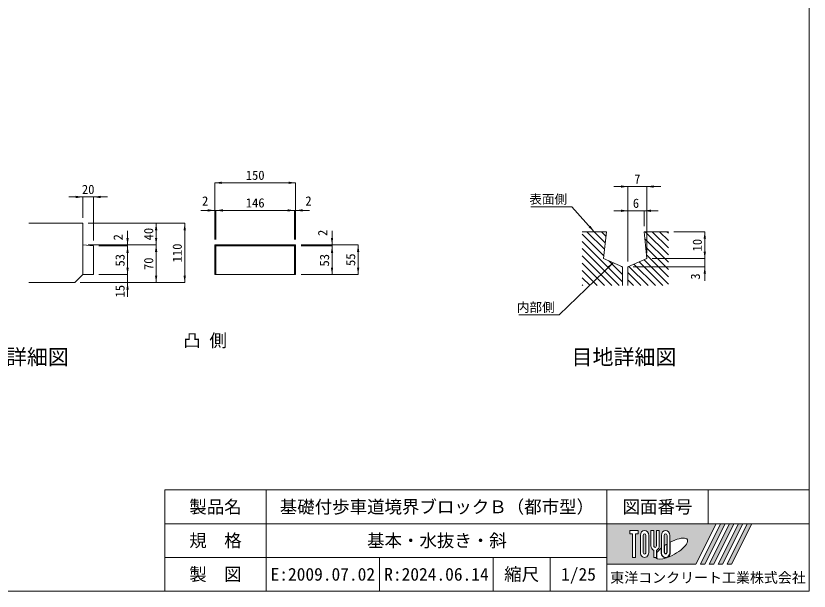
# Model space of a CAD drawing. Units: millimetres at full size, with parts at other scales. Extents: x 3564 to 8389, y -10806 to -2651.
# Drawn here: x 5447 to 8389, y -10806 to -8673 of the extents above; entities that cross this region are included whole.
import ezdxf
from ezdxf.enums import TextEntityAlignment as Align

# ---------------------------------------------------------------- set-up
doc = ezdxf.new("R2010")
doc.units = ezdxf.units.MM
doc.header["$LTSCALE"] = 30
for name, color, linetype, lineweight in [('0_2', 7, 'Continuous', 9), ('寸法線', 7, 'Continuous', 9), ('本体', 2, 'Continuous', 20), ('枠', 5, 'Continuous', 5), ('ﾊｯﾁﾝｸﾞ', 7, 'Continuous', 5)]:
    doc.layers.add(name, color=color, linetype=linetype, lineweight=lineweight)
doc.styles.add('ＭＳ ゴシック', font='')
doc.styles.get('ＭＳ ゴシック').set_extended_font_data('MS Gothic')
pattern_1 = [(135, (-15048.81, -10782.68), (-13.47038, -13.47038), [])]

# ---------------------------------------------------------------- blocks, each defined once
blk = doc.blocks.new('filled_arrow')
at = {"color": 0, "linetype": 'Continuous', "lineweight": -2}
blk.add_solid([(7.5, 1.25), (0, 0), (7.5, -1.25)], dxfattribs=at)

msp = doc.modelspace()

# ---------------------------------------------------------------- hatches: boundary and pattern name
at = {"layer": '枠'}
h = msp.add_hatch(color=7, dxfattribs=at)
h.paths.add_polyline_path([(7639.25, -10555.77), (7639.25, -10705.77), (7969.25, -10705.77), (8044.25, -10555.77)])
edge = h.paths.add_edge_path(flags=16)
edge.add_ellipse((7878.84, -10648.1), major_axis=(58.77, 32.9), ratio=0.3471473, start_angle=-144.31122, end_angle=72.1899, ccw=False)
edge.add_ellipse((7857.08, -10662.31), major_axis=(0, 20), ratio=0.8463542, start_angle=-160.70346, end_angle=-90)
edge.add_line((7874.01, -10662.31), (7874.01, -10624.18))
edge = h.paths.add_edge_path(flags=16)
edge.add_ellipse((7857.08, -10599.23), major_axis=(0, 18.46), ratio=0.8463541, start_angle=-90, end_angle=90, ccw=False)
edge.add_line((7872.71, -10599.23), (7872.71, -10662.31))
edge.add_ellipse((7857.08, -10662.31), major_axis=(0, 18.46), ratio=0.8463541, start_angle=90, end_angle=-90, ccw=False)
edge.add_line((7841.46, -10662.31), (7841.46, -10599.23))
edge = h.paths.add_edge_path(flags=16)
edge.add_line((7862.29, -10599.23), (7862.29, -10662.31))
edge.add_ellipse((7857.08, -10662.31), major_axis=(0, 6.15), ratio=0.8463541, start_angle=90, end_angle=-90, ccw=False)
edge.add_line((7851.87, -10662.31), (7851.87, -10599.23))
edge.add_ellipse((7857.08, -10599.23), major_axis=(0, 6.15), ratio=0.8463541, start_angle=-90, end_angle=90, ccw=False)
edge = h.paths.add_edge_path(flags=16)
edge.add_line((7860.99, -10631.47), (7860.99, -10662.31))
edge.add_ellipse((7857.08, -10662.31), major_axis=(0, 4.62), ratio=0.8463543, start_angle=90, end_angle=-90, ccw=False)
edge.add_line((7853.18, -10662.31), (7853.18, -10636.52))
edge.add_ellipse((7878.84, -10648.1), major_axis=(58.77, 32.9), ratio=0.3471473, start_angle=107.79174, end_angle=126.47132, ccw=False)
edge = h.paths.add_edge_path(flags=16)
edge.add_line((7833.64, -10580.77), (7833.64, -10637.31))
edge.add_ellipse((7818.02, -10637.31), major_axis=(0, 18.46), ratio=0.8463541, start_angle=-163.34117, end_angle=-90, ccw=False)
edge.add_line((7823.23, -10654.71), (7823.23, -10680.77))
edge.add_line((7823.23, -10680.77), (7812.81, -10680.77))
edge.add_line((7812.81, -10680.77), (7812.81, -10654.71))
edge.add_ellipse((7818.02, -10637.31), major_axis=(0, 18.46), ratio=0.8463541, start_angle=90, end_angle=163.34117, ccw=False)
edge.add_line((7802.39, -10637.31), (7802.39, -10580.77))
edge.add_line((7802.39, -10580.77), (7812.81, -10580.77))
edge.add_line((7812.81, -10580.77), (7812.81, -10637.31))
edge.add_ellipse((7818.02, -10637.31), major_axis=(0, 6.15), ratio=0.8463541, start_angle=90, end_angle=-90)
edge.add_line((7823.23, -10637.31), (7823.23, -10580.77))
edge.add_line((7823.23, -10580.77), (7833.64, -10580.77))
edge = h.paths.add_edge_path(flags=16)
edge.add_line((7840.15, -10646.39), (7840.15, -10662.31))
edge.add_ellipse((7857.08, -10662.31), major_axis=(0, 20), ratio=0.8463542, start_angle=90, end_angle=-171.54427)
edge.add_ellipse((7878.84, -10648.1), major_axis=(58.77, 32.9), ratio=0.3471473, start_angle=-178.64954, end_angle=-148.29244, ccw=False)
edge.add_line((7820.98, -10682.31), (7824.53, -10682.31))
edge.add_line((7824.53, -10682.31), (7824.53, -10662.81))
edge.add_ellipse((7878.84, -10648.1), major_axis=(58.77, 32.9), ratio=0.3471473, start_angle=148.21912, end_angle=165.90812, ccw=False)
edge = h.paths.add_edge_path(flags=16)
edge.add_ellipse((7778.96, -10599.23), major_axis=(0, 18.46), ratio=0.8463541, start_angle=-90, end_angle=90, ccw=False)
edge.add_line((7794.58, -10599.23), (7794.58, -10662.31))
edge.add_ellipse((7778.96, -10662.31), major_axis=(0, 18.46), ratio=0.8463541, start_angle=90, end_angle=-90, ccw=False)
edge.add_line((7763.33, -10662.31), (7763.33, -10599.23))
edge = h.paths.add_edge_path(flags=16)
edge.add_line((7784.17, -10599.23), (7784.17, -10662.31))
edge.add_ellipse((7778.96, -10662.31), major_axis=(0, 6.15), ratio=0.8463541, start_angle=90, end_angle=-90, ccw=False)
edge.add_line((7773.75, -10662.31), (7773.75, -10599.23))
edge.add_ellipse((7778.96, -10599.23), major_axis=(0, 6.15), ratio=0.8463541, start_angle=-90, end_angle=90, ccw=False)
h.paths.add_polyline_path([(7755.52, -10580.77), (7755.52, -10593.08), (7745.1, -10593.08), (7745.1, -10680.77), (7734.69, -10680.77), (7734.69, -10593.08), (7724.27, -10593.08), (7724.27, -10580.77)], flags=16)
for points in [[(7985.75, -10705.77), (8002.25, -10705.77), (8077.25, -10555.77), (8060.75, -10555.77)], [(8110.25, -10555.77), (8093.75, -10555.77), (8018.75, -10705.77), (8035.25, -10705.77)], [(8143.25, -10555.77), (8126.75, -10555.77), (8051.75, -10705.77), (8068.25, -10705.77)], [(8176.25, -10555.77), (8159.75, -10555.77), (8084.75, -10705.77), (8101.25, -10705.77)]]:
    msp.add_hatch(color=7, dxfattribs=at).paths.add_polyline_path(points)
at = {"layer": 'ﾊｯﾁﾝｸﾞ'}
h = msp.add_hatch(dxfattribs=at)
h.set_pattern_fill('USER', color=256, style=0, pattern_type=2)
h.set_pattern_definition(pattern_1)
h.paths.add_polyline_path([(7627.16, -9573.32), (7637.16, -9473.32), (7547.16, -9473.32), (7547.16, -9673.32), (7697.16, -9673.32), (7697.16, -9603.32)])
h = msp.add_hatch(dxfattribs=at)
h.set_pattern_fill('USER', color=256, style=0, pattern_type=2)
h.set_pattern_definition(pattern_1)
h.paths.add_polyline_path([(7787.16, -9573.32), (7717.16, -9603.32), (7717.16, -9673.32), (7867.16, -9673.32), (7867.16, -9473.32), (7777.16, -9473.32)])

# ---------------------------------------------------------------- linework, layer by layer
at = {"layer": '寸法線'}
for p, q in [((6184.84, -9292.15), (6484.84, -9292.15)), ((6184.84, -9502.24), (6184.84, -9292.15)), ((6484.84, -9502.24), (6484.84, -9292.15)), ((7665.16, -9306.04), (7839.16, -9306.04)), ((7717.16, -9583.32), (7717.16, -9306.04)), ((7787.16, -9553.32), (7787.16, -9306.04)), ((5643.53, -9344.65), (5787.53, -9344.65)), ((5695.53, -9422.24), (5695.53, -9344.65)), ((5735.53, -9506.24), (5735.53, -9344.65)), ((6240.84, -9394.45), (6132.84, -9394.45)), ((6184.84, -9502.24), (6184.84, -9394.45)), ((6188.84, -9394.45), (6480.84, -9394.45)), ((6188.84, -9502.24), (6188.84, -9394.45)), ((6188.84, -9502.24), (6188.84, -9394.45)), ((6428.84, -9394.45), (6536.84, -9394.45)), ((6480.84, -9502.24), (6480.84, -9394.45)), ((6480.84, -9502.24), (6480.84, -9394.45)), ((6484.84, -9502.24), (6484.84, -9394.45)), ((7829.16, -9395.83), (7665.16, -9395.83)), ((7717.16, -9583.32), (7717.16, -9395.83)), ((7777.16, -9453.32), (7777.16, -9395.83)), ((5715.53, -9442.24), (5967.52, -9442.24)), ((5715.53, -9442.24), (6073.57, -9442.24)), ((5967.52, -9442.24), (5967.52, -9522.24)), ((6073.57, -9442.24), (6073.57, -9662.24)), ((5861.48, -9578.24), (5861.48, -9470.24)), ((6619.87, -9578.24), (6619.87, -9470.24)), ((7887.16, -9473.32), (8002.19, -9473.32)), ((8002.19, -9573.32), (8002.19, -9473.32)), ((5715.53, -9522.24), (5967.52, -9522.24)), ((5715.53, -9522.24), (5861.48, -9522.24)), ((5715.53, -9522.24), (5967.52, -9522.24)), ((5755.53, -9526.24), (5861.48, -9526.24)), ((5755.53, -9526.24), (5861.48, -9526.24)), ((5861.48, -9526.24), (5861.48, -9632.24)), ((5967.52, -9522.24), (5967.52, -9662.24)), ((6504.84, -9522.24), (6619.87, -9522.24)), ((6504.84, -9522.24), (6716.68, -9522.24)), ((6504.84, -9526.24), (6619.87, -9526.24)), ((6504.84, -9526.24), (6619.87, -9526.24)), ((6619.87, -9632.24), (6619.87, -9526.24)), ((6716.68, -9522.24), (6716.68, -9632.24)), ((8002.19, -9521.32), (8002.19, -9655.32)), ((5861.48, -9580.24), (5861.48, -9714.24)), ((7807.16, -9573.32), (8002.19, -9573.32)), ((7807.16, -9573.32), (8002.19, -9573.32)), ((7737.16, -9603.32), (8002.19, -9603.32)), ((5755.53, -9632.24), (5861.48, -9632.24)), ((5755.53, -9632.24), (5861.48, -9632.24)), ((6504.84, -9632.24), (6716.68, -9632.24)), ((6504.84, -9632.24), (6619.87, -9632.24)), ((5685.53, -9662.24), (5967.52, -9662.24)), ((5685.53, -9662.24), (6073.57, -9662.24)), ((5685.53, -9662.24), (5861.48, -9662.24))]:
    msp.add_line(p, q, dxfattribs=at)
for points in [[(7592.16, -9473.32), (7508.73, -9380.64), (7501.53, -9380.64), (7356.85, -9380.64)], [(7662.16, -9588.32), (7462.47, -9781.45), (7455.27, -9781.45), (7313.15, -9781.45)]]:
    msp.add_lwpolyline(points, dxfattribs=at)
at = {"layer": '本体'}
for p, q in [((5695.53, -9442.24), (5495.53, -9442.24)), ((5695.53, -9442.24), (5695.53, -9632.24)), ((7637.16, -9473.32), (7547.16, -9473.32)), ((7637.16, -9473.32), (7627.16, -9573.32)), ((7777.16, -9473.32), (7867.16, -9473.32)), ((7777.16, -9473.32), (7787.16, -9573.32)), ((5695.53, -9522.24), (5735.53, -9526.24)), ((5735.53, -9526.24), (5735.53, -9632.24)), ((7627.16, -9573.32), (7697.16, -9603.32)), ((7787.16, -9573.32), (7717.16, -9603.32)), ((7697.16, -9603.32), (7697.16, -9673.32)), ((7717.16, -9603.32), (7717.16, -9673.32)), ((5695.53, -9632.24), (5665.53, -9662.24)), ((5735.53, -9632.24), (5695.53, -9632.24)), ((5665.53, -9662.24), (5495.53, -9662.24))]:
    msp.add_line(p, q, dxfattribs=at)
at = {"layer": '本体', "lineweight": 9}
for p, q in [((6184.84, -9522.24), (6184.84, -9632.24)), ((6184.84, -9522.24), (6484.84, -9522.24)), ((6184.84, -9522.24), (6188.84, -9526.24)), ((6188.84, -9526.24), (6188.84, -9632.24)), ((6188.84, -9526.24), (6480.84, -9526.24)), ((6480.84, -9526.24), (6484.84, -9522.24)), ((6480.84, -9526.24), (6480.84, -9632.24)), ((6484.84, -9522.24), (6484.84, -9632.24)), ((6484.84, -9632.24), (6184.84, -9632.24))]:
    msp.add_line(p, q, dxfattribs=at)
at = {"layer": '枠', "lineweight": 20}
for p, q in [((8389.25, -10805.77), (8389.25, -3805.77)), ((8389.25, -10430.77), (5999.98, -10430.77)), ((5999.98, -10805.77), (5999.98, -10430.77)), ((6374.98, -10805.77), (6374.98, -10430.77)), ((7639.25, -10805.77), (7639.25, -10430.77)), ((8014.25, -10555.77), (8014.25, -10430.77)), ((8389.25, -10555.77), (5999.98, -10555.77)), ((7639.25, -10680.77), (5999.98, -10680.77)), ((6796.4, -10805.77), (6796.4, -10680.77)), ((7217.82, -10805.77), (7217.82, -10680.77)), ((7428.54, -10805.77), (7428.54, -10680.77)), ((8389.25, -10805.77), (3564.25, -10805.77))]:
    msp.add_line(p, q, dxfattribs=at)
at = {"layer": '枠'}
for p, q in [((7639.25, -10555.77), (8044.25, -10555.77)), ((7639.25, -10555.77), (7639.25, -10705.77)), ((8044.25, -10555.77), (7969.25, -10705.77)), ((8060.75, -10555.77), (7985.75, -10705.77)), ((8077.25, -10555.77), (8002.25, -10705.77)), ((8093.75, -10555.77), (8018.75, -10705.77)), ((8110.25, -10555.77), (8035.25, -10705.77)), ((8126.75, -10555.77), (8051.75, -10705.77)), ((8060.75, -10555.77), (8077.25, -10555.77)), ((8143.25, -10555.77), (8068.25, -10705.77)), ((8159.75, -10555.77), (8084.75, -10705.77)), ((8093.75, -10555.77), (8110.25, -10555.77)), ((8176.25, -10555.77), (8101.25, -10705.77)), ((8126.75, -10555.77), (8143.25, -10555.77)), ((8159.75, -10555.77), (8176.25, -10555.77)), ((7724.27, -10580.77), (7755.52, -10580.77)), ((7724.27, -10580.77), (7724.27, -10593.08)), ((7755.52, -10580.77), (7755.52, -10593.08)), ((7802.39, -10580.77), (7812.81, -10580.77)), ((7802.39, -10637.31), (7802.39, -10580.77)), ((7812.81, -10580.77), (7812.81, -10637.31)), ((7823.23, -10580.77), (7833.64, -10580.77)), ((7823.23, -10637.31), (7823.23, -10580.77)), ((7833.64, -10580.77), (7833.64, -10637.31)), ((7734.69, -10593.08), (7724.27, -10593.08)), ((7734.69, -10593.08), (7734.69, -10680.77)), ((7755.52, -10593.08), (7745.1, -10593.08)), ((7745.1, -10593.08), (7745.1, -10680.77)), ((7763.33, -10599.23), (7763.33, -10662.31)), ((7773.75, -10662.31), (7773.75, -10599.23)), ((7784.17, -10599.23), (7784.17, -10662.31)), ((7794.58, -10662.31), (7794.58, -10599.23)), ((7841.46, -10599.23), (7841.46, -10662.31)), ((7851.87, -10662.31), (7851.87, -10599.23)), ((7862.29, -10599.23), (7862.29, -10662.31)), ((7872.71, -10662.31), (7872.71, -10599.23)), ((7840.15, -10646.39), (7840.15, -10662.31)), ((7853.18, -10662.31), (7853.18, -10636.52)), ((7860.99, -10631.47), (7860.99, -10662.31)), ((7874.01, -10662.31), (7874.01, -10624.18)), ((7812.81, -10654.71), (7812.81, -10680.77)), ((7823.23, -10654.71), (7823.23, -10680.77)), ((7824.53, -10662.81), (7824.53, -10682.31)), ((7639.25, -10705.77), (7969.25, -10705.77)), ((7745.1, -10680.77), (7734.69, -10680.77)), ((7823.23, -10680.77), (7812.81, -10680.77)), ((7820.98, -10682.31), (7824.53, -10682.31)), ((7985.75, -10705.77), (8002.25, -10705.77)), ((8018.75, -10705.77), (8035.25, -10705.77)), ((8051.75, -10705.77), (8068.25, -10705.77)), ((8084.75, -10705.77), (8101.25, -10705.77))]:
    msp.add_line(p, q, dxfattribs=at)
for centre, major_axis, ratio, start_param, end_param in [((7778.96, -10599.23), (0, 18.46), 0.846354, 4.712389, 7.8539816), ((7857.08, -10599.23), (0, 18.46), 0.846354, 4.712389, 7.8539816), ((7778.96, -10599.23), (0, 6.15), 0.846354, 4.712389, 7.8539816), ((7857.08, -10599.23), (0, 6.15), 0.846354, 4.712389, 7.8539816), ((7878.84, -10648.1), (58.77, 32.9), 0.347147, 4.2621853, 7.7429163), ((7818.02, -10637.31), (0, 18.46), 0.846354, 1.5707963, 2.8017557), ((7818.02, -10637.31), (0, 6.15), 0.846354, 1.5707963, 4.712389), ((7818.02, -10637.31), (0, 18.46), 0.846354, 3.4814296, 4.712389), ((7878.84, -10648.1), (58.77, 32.9), 0.347147, 2.0815197, 2.5155126), ((7878.84, -10648.1), (58.77, 32.9), 0.347147, 1.6817405, 1.8219833), ((7778.96, -10662.31), (0, 18.46), 0.846354, 1.5707963, 4.712389), ((7778.96, -10662.31), (0, 6.15), 0.846354, 1.5707963, 4.712389), ((7857.08, -10662.31), (0, 20), 0.846354, 1.5707963, 3.3154679), ((7857.08, -10662.31), (0, 18.46), 0.846354, 1.5707963, 4.712389), ((7857.08, -10662.31), (0, 6.15), 0.846354, 1.5707963, 4.712389), ((7857.08, -10662.31), (0, 4.62), 0.846354, 1.5707963, 4.712389), ((7857.08, -10662.31), (0, 20), 0.846354, 3.5338438, 4.712389), ((7878.84, -10648.1), (58.77, 32.9), 0.347147, 3.2093975, 4.2004451)]:
    msp.add_ellipse(centre, major_axis=major_axis, ratio=ratio, start_param=start_param, end_param=end_param, dxfattribs=at)

# ---------------------------------------------------------------- block references
at = {"layer": '寸法線', "xscale": 3.47, "yscale": 3.47}
for p in [(6184.84, -9292.15), (7787.16, -9306.04), (5735.53, -9344.65), (6188.84, -9394.45), (6188.84, -9394.45), (6484.84, -9394.45), (7777.16, -9395.83)]:
    msp.add_blockref('filled_arrow', p, dxfattribs=at)
for p, rotation in [((6484.84, -9292.15), 180), ((7717.16, -9306.04), 180), ((5695.53, -9344.65), 180), ((6184.84, -9394.45), 180), ((6480.84, -9394.45), 180), ((6480.84, -9394.45), 180), ((7717.16, -9395.83), 180), ((5967.52, -9442.24), 270), ((6073.57, -9442.24), 270), ((7592.16, -9473.32), 132), ((5861.48, -9522.24), 90), ((5967.52, -9522.24), 90), ((6619.87, -9522.24), 90), ((8002.19, -9473.32), 270), ((5861.48, -9526.24), 270), ((5861.48, -9526.24), 270), ((5967.52, -9522.24), 270), ((6619.87, -9526.24), 270), ((6619.87, -9526.24), 270), ((6716.68, -9522.24), 270), ((8002.19, -9573.32), 90), ((8002.19, -9573.32), 90), ((7662.16, -9588.32), 224), ((5861.48, -9632.24), 90), ((5861.48, -9632.24), 90), ((6619.87, -9632.24), 90), ((6716.68, -9632.24), 90), ((8002.19, -9603.32), 270), ((5967.52, -9662.24), 90), ((6073.57, -9662.24), 90), ((5861.48, -9662.24), 270)]:
    msp.add_blockref('filled_arrow', p, dxfattribs=dict(at, rotation=rotation))

# ---------------------------------------------------------------- texts
at = {"layer": '0_2', "style": 'ＭＳ ゴシック'}
for s, height, p in [('凸 側', 47.47, (6149.03, -9876.7)), (' 継手詳細図 ', 56.96, (5449.17, -9937.85)), (' 目地詳細図 ', 56.96, (7702.5, -9937.85))]:
    msp.add_text(s, height=height, dxfattribs=at).set_placement(p, align=Align.MIDDLE_CENTER)
at = {"layer": '寸法線', "style": 'ＭＳ ゴシック'}
for s, p in [('150', (6334.84, -9264.15)), ('7', (7752.16, -9278.04)), ('20', (5715.53, -9316.65)), ('2', (6149.36, -9359.45)), ('146', (6334.84, -9366.45)), ('2', (6532.53, -9359.45)), ('6', (7747.16, -9367.83))]:
    msp.add_text(s, height=34.18, dxfattribs=at).set_placement(p, align=Align.MIDDLE_CENTER)
for s, p in [('表面側', (7491.53, -9335.79)), ('内部側', (7445.27, -9736.42))]:
    msp.add_text(s, height=34.18, dxfattribs=at).set_placement(p, align=Align.TOP_RIGHT)
for s, p in [('40', (5939.52, -9482.24)), ('2', (6584.87, -9477.76)), ('2', (5826.48, -9494.11)), ('10', (7974.19, -9523.32)), ('110', (6045.57, -9552.24)), ('53', (5833.48, -9579.24)), ('53', (6591.87, -9579.24)), ('55', (6688.68, -9577.24)), ('70', (5939.52, -9592.24)), ('3', (7967.19, -9639.5)), ('15', (5833.48, -9693.91))]:
    msp.add_text(s, height=34.18, rotation=90, dxfattribs=at).set_placement(p, align=Align.MIDDLE_CENTER)
at = {"layer": '枠', "color": 7, "style": 'ＭＳ ゴシック'}
for s, height, p in [('製品名', 47.47, (6187.48, -10493.27)), ('基礎付歩車道境界ブロックＢ（都市型）', 47.47, (7008.73, -10493.27)), ('図面番号', 47.47, (7826.75, -10493.27)), ('規\u3000格', 47.47, (6187.48, -10618.27)), ('基本・水抜き・斜', 47.47, (7008.73, -10618.27)), ('製\u3000図', 47.47, (6187.48, -10743.27)), ('E:2009.07.02', 47.47, (6585.69, -10743.27)), ('R:2024.06.14', 47.47, (7007.11, -10743.27)), ('縮尺', 47.47, (7323.18, -10743.27)), ('1/25', 47.47, (7533.89, -10743.27)), ('東洋コンクリート工業株式会社', 37.98, (8014.25, -10755.77))]:
    msp.add_text(s, height=height, dxfattribs=at).set_placement(p, align=Align.MIDDLE_CENTER)

doc.saveas('drawing.dxf')
